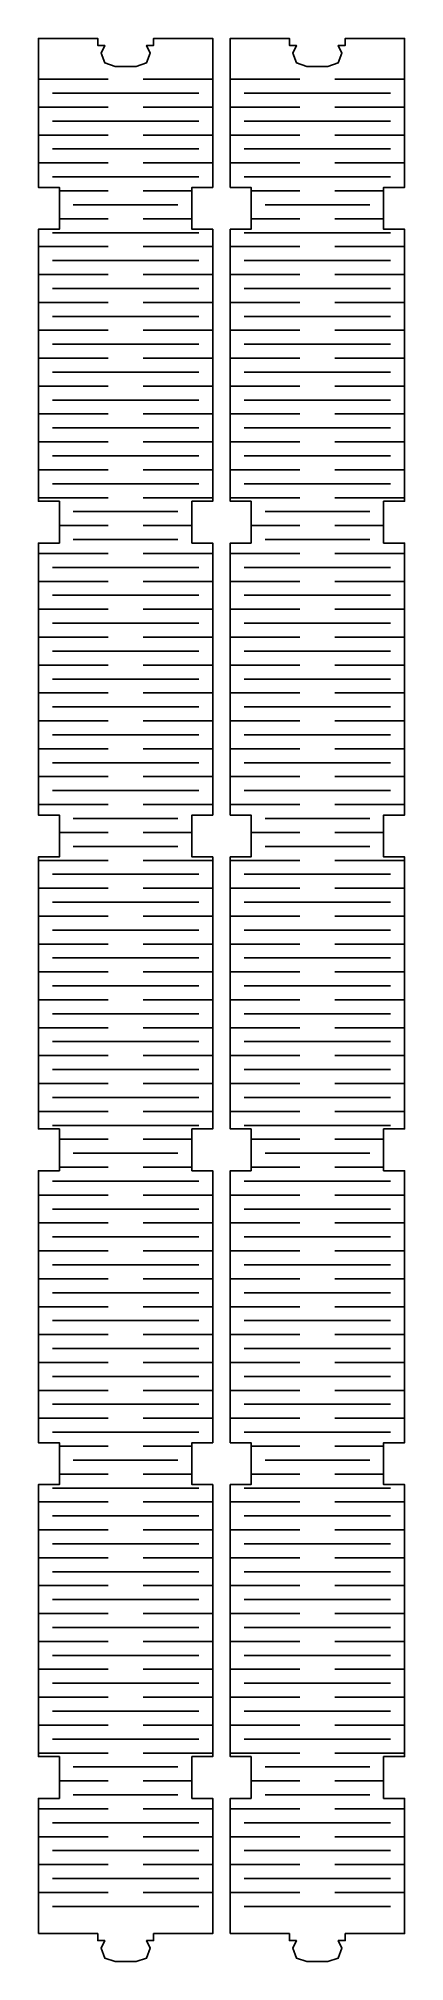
# Model space of a CAD drawing. Header units: millimetres. Extents: x 10 to 115, y 12 to 564.
import ezdxf

# ---------------------------------------------------------------- set-up
doc = ezdxf.new("R2010")
doc.units = ezdxf.units.MM
doc.layers.add('CUT_KERF_LINE', color=7, linetype='CONTINUOUS')
doc.layers.add('CUT_OUTER', color=7, linetype='CONTINUOUS')

msp = doc.modelspace()

# ---------------------------------------------------------------- linework, layer by layer
at = {"layer": 'CUT_KERF_LINE'}
for p, q in [((10, 552), (30, 552)), ((40, 552), (60, 552)), ((65, 552), (85, 552)), ((95, 552), (115, 552)), ((14, 548), (56, 548)), ((69, 548), (111, 548)), ((10, 544), (30, 544)), ((40, 544), (60, 544)), ((65, 544), (85, 544)), ((95, 544), (115, 544)), ((10, 536), (30, 536)), ((14, 540), (56, 540)), ((40, 536), (60, 536)), ((65, 536), (85, 536)), ((69, 540), (111, 540)), ((95, 536), (115, 536)), ((14, 532), (56, 532)), ((69, 532), (111, 532)), ((10, 528), (30, 528)), ((14, 524), (56, 524)), ((40, 528), (60, 528)), ((65, 528), (85, 528)), ((69, 524), (111, 524)), ((95, 528), (115, 528)), ((16, 520), (30, 520)), ((40, 520), (54, 520)), ((71, 520), (85, 520)), ((95, 520), (109, 520)), ((20, 516), (50, 516)), ((75, 516), (105, 516)), ((14, 508), (56, 508)), ((16, 512), (30, 512)), ((40, 512), (54, 512)), ((69, 508), (111, 508)), ((71, 512), (85, 512)), ((95, 512), (109, 512)), ((10, 504), (30, 504)), ((40, 504), (60, 504)), ((65, 504), (85, 504)), ((95, 504), (115, 504)), ((14, 500), (56, 500)), ((69, 500), (111, 500)), ((10, 496), (30, 496)), ((14, 492), (56, 492)), ((40, 496), (60, 496)), ((65, 496), (85, 496)), ((69, 492), (111, 492)), ((95, 496), (115, 496)), ((10, 488), (30, 488)), ((40, 488), (60, 488)), ((65, 488), (85, 488)), ((95, 488), (115, 488)), ((10, 480), (30, 480)), ((14, 484), (56, 484)), ((40, 480), (60, 480)), ((65, 480), (85, 480)), ((69, 484), (111, 484)), ((95, 480), (115, 480)), ((14, 476), (56, 476)), ((69, 476), (111, 476)), ((10, 472), (30, 472)), ((40, 472), (60, 472)), ((65, 472), (85, 472)), ((95, 472), (115, 472)), ((10, 464), (30, 464)), ((14, 468), (56, 468)), ((40, 464), (60, 464)), ((65, 464), (85, 464)), ((69, 468), (111, 468)), ((95, 464), (115, 464)), ((14, 460), (56, 460)), ((69, 460), (111, 460)), ((10, 456), (30, 456)), ((40, 456), (60, 456)), ((65, 456), (85, 456)), ((95, 456), (115, 456)), ((10, 448), (30, 448)), ((14, 452), (56, 452)), ((40, 448), (60, 448)), ((65, 448), (85, 448)), ((69, 452), (111, 452)), ((95, 448), (115, 448)), ((14, 444), (56, 444)), ((69, 444), (111, 444)), ((10, 440), (30, 440)), ((14, 436), (56, 436)), ((40, 440), (60, 440)), ((65, 440), (85, 440)), ((69, 436), (111, 436)), ((95, 440), (115, 440)), ((10, 432), (30, 432)), ((40, 432), (60, 432)), ((65, 432), (85, 432)), ((95, 432), (115, 432)), ((20, 428), (50, 428)), ((75, 428), (105, 428)), ((16, 424), (30, 424)), ((20, 420), (50, 420)), ((40, 424), (54, 424)), ((71, 424), (85, 424)), ((75, 420), (105, 420)), ((95, 424), (109, 424)), ((10, 416), (30, 416)), ((40, 416), (60, 416)), ((65, 416), (85, 416)), ((95, 416), (115, 416)), ((14, 412), (56, 412)), ((69, 412), (111, 412)), ((10, 408), (30, 408)), ((14, 404), (56, 404)), ((40, 408), (60, 408)), ((65, 408), (85, 408)), ((69, 404), (111, 404)), ((95, 408), (115, 408)), ((10, 400), (30, 400)), ((40, 400), (60, 400)), ((65, 400), (85, 400)), ((95, 400), (115, 400)), ((10, 392), (30, 392)), ((14, 396), (56, 396)), ((40, 392), (60, 392)), ((65, 392), (85, 392)), ((69, 396), (111, 396)), ((95, 392), (115, 392)), ((14, 388), (56, 388)), ((69, 388), (111, 388)), ((10, 384), (30, 384)), ((40, 384), (60, 384)), ((65, 384), (85, 384)), ((95, 384), (115, 384)), ((10, 376), (30, 376)), ((14, 380), (56, 380)), ((40, 376), (60, 376)), ((65, 376), (85, 376)), ((69, 380), (111, 380)), ((95, 376), (115, 376)), ((14, 372), (56, 372)), ((69, 372), (111, 372)), ((10, 368), (30, 368)), ((14, 364), (56, 364)), ((40, 368), (60, 368)), ((65, 368), (85, 368)), ((69, 364), (111, 364)), ((95, 368), (115, 368)), ((10, 360), (30, 360)), ((40, 360), (60, 360)), ((65, 360), (85, 360)), ((95, 360), (115, 360)), ((14, 356), (56, 356)), ((69, 356), (111, 356)), ((10, 352), (30, 352)), ((14, 348), (56, 348)), ((40, 352), (60, 352)), ((65, 352), (85, 352)), ((69, 348), (111, 348)), ((95, 352), (115, 352)), ((10, 344), (30, 344)), ((40, 344), (60, 344)), ((65, 344), (85, 344)), ((95, 344), (115, 344)), ((20, 340), (50, 340)), ((75, 340), (105, 340)), ((16, 336), (30, 336)), ((20, 332), (50, 332)), ((40, 336), (54, 336)), ((71, 336), (85, 336)), ((75, 332), (105, 332)), ((95, 336), (109, 336)), ((10, 328), (30, 328)), ((40, 328), (60, 328)), ((65, 328), (85, 328)), ((95, 328), (115, 328)), ((10, 320), (30, 320)), ((14, 324), (56, 324)), ((40, 320), (60, 320)), ((65, 320), (85, 320)), ((69, 324), (111, 324)), ((95, 320), (115, 320)), ((14, 316), (56, 316)), ((69, 316), (111, 316)), ((10, 312), (30, 312)), ((40, 312), (60, 312)), ((65, 312), (85, 312)), ((95, 312), (115, 312)), ((10, 304), (30, 304)), ((14, 308), (56, 308)), ((40, 304), (60, 304)), ((65, 304), (85, 304)), ((69, 308), (111, 308)), ((95, 304), (115, 304)), ((14, 300), (56, 300)), ((69, 300), (111, 300)), ((10, 296), (30, 296)), ((40, 296), (60, 296)), ((65, 296), (85, 296)), ((95, 296), (115, 296)), ((10, 288), (30, 288)), ((14, 292), (56, 292)), ((40, 288), (60, 288)), ((65, 288), (85, 288)), ((69, 292), (111, 292)), ((95, 288), (115, 288)), ((14, 284), (56, 284)), ((69, 284), (111, 284)), ((10, 280), (30, 280)), ((14, 276), (56, 276)), ((40, 280), (60, 280)), ((65, 280), (85, 280)), ((69, 276), (111, 276)), ((95, 280), (115, 280)), ((10, 272), (30, 272)), ((40, 272), (60, 272)), ((65, 272), (85, 272)), ((95, 272), (115, 272)), ((14, 268), (56, 268)), ((69, 268), (111, 268)), ((10, 264), (30, 264)), ((14, 260), (56, 260)), ((40, 264), (60, 264)), ((65, 264), (85, 264)), ((69, 260), (111, 260)), ((95, 264), (115, 264)), ((10, 256), (30, 256)), ((40, 256), (60, 256)), ((65, 256), (85, 256)), ((95, 256), (115, 256)), ((14, 252), (56, 252)), ((69, 252), (111, 252)), ((16, 248), (30, 248)), ((20, 244), (50, 244)), ((40, 248), (54, 248)), ((71, 248), (85, 248)), ((75, 244), (105, 244)), ((95, 248), (109, 248)), ((16, 240), (30, 240)), ((40, 240), (54, 240)), ((71, 240), (85, 240)), ((95, 240), (109, 240)), ((10, 232), (30, 232)), ((14, 236), (56, 236)), ((40, 232), (60, 232)), ((65, 232), (85, 232)), ((69, 236), (111, 236)), ((95, 232), (115, 232)), ((14, 228), (56, 228)), ((69, 228), (111, 228)), ((10, 224), (30, 224)), ((40, 224), (60, 224)), ((65, 224), (85, 224)), ((95, 224), (115, 224)), ((10, 216), (30, 216)), ((14, 220), (56, 220)), ((40, 216), (60, 216)), ((65, 216), (85, 216)), ((69, 220), (111, 220)), ((95, 216), (115, 216)), ((14, 212), (56, 212)), ((69, 212), (111, 212)), ((10, 208), (30, 208)), ((40, 208), (60, 208)), ((65, 208), (85, 208)), ((95, 208), (115, 208)), ((10, 200), (30, 200)), ((14, 204), (56, 204)), ((40, 200), (60, 200)), ((65, 200), (85, 200)), ((69, 204), (111, 204)), ((95, 200), (115, 200)), ((14, 196), (56, 196)), ((69, 196), (111, 196)), ((10, 192), (30, 192)), ((14, 188), (56, 188)), ((40, 192), (60, 192)), ((65, 192), (85, 192)), ((69, 188), (111, 188)), ((95, 192), (115, 192)), ((10, 184), (30, 184)), ((40, 184), (60, 184)), ((65, 184), (85, 184)), ((95, 184), (115, 184)), ((14, 180), (56, 180)), ((69, 180), (111, 180)), ((10, 176), (30, 176)), ((14, 172), (56, 172)), ((40, 176), (60, 176)), ((65, 176), (85, 176)), ((69, 172), (111, 172)), ((95, 176), (115, 176)), ((10, 168), (30, 168)), ((40, 168), (60, 168)), ((65, 168), (85, 168)), ((95, 168), (115, 168)), ((14, 164), (56, 164)), ((16, 160), (30, 160)), ((40, 160), (54, 160)), ((69, 164), (111, 164)), ((71, 160), (85, 160)), ((95, 160), (109, 160)), ((20, 156), (50, 156)), ((75, 156), (105, 156)), ((16, 152), (30, 152)), ((40, 152), (54, 152)), ((71, 152), (85, 152)), ((95, 152), (109, 152)), ((10, 144), (30, 144)), ((14, 148), (56, 148)), ((40, 144), (60, 144)), ((65, 144), (85, 144)), ((69, 148), (111, 148)), ((95, 144), (115, 144)), ((14, 140), (56, 140)), ((69, 140), (111, 140)), ((10, 136), (30, 136)), ((40, 136), (60, 136)), ((65, 136), (85, 136)), ((95, 136), (115, 136)), ((10, 128), (30, 128)), ((14, 132), (56, 132)), ((40, 128), (60, 128)), ((65, 128), (85, 128)), ((69, 132), (111, 132)), ((95, 128), (115, 128)), ((14, 124), (56, 124)), ((69, 124), (111, 124)), ((10, 120), (30, 120)), ((14, 116), (56, 116)), ((40, 120), (60, 120)), ((65, 120), (85, 120)), ((69, 116), (111, 116)), ((95, 120), (115, 120)), ((10, 112), (30, 112)), ((40, 112), (60, 112)), ((65, 112), (85, 112)), ((95, 112), (115, 112)), ((14, 108), (56, 108)), ((69, 108), (111, 108)), ((10, 104), (30, 104)), ((14, 100), (56, 100)), ((40, 104), (60, 104)), ((65, 104), (85, 104)), ((69, 100), (111, 100)), ((95, 104), (115, 104)), ((10, 96), (30, 96)), ((40, 96), (60, 96)), ((65, 96), (85, 96)), ((95, 96), (115, 96)), ((14, 92), (56, 92)), ((69, 92), (111, 92)), ((10, 88), (30, 88)), ((14, 84), (56, 84)), ((40, 88), (60, 88)), ((65, 88), (85, 88)), ((69, 84), (111, 84)), ((95, 88), (115, 88)), ((10, 80), (30, 80)), ((40, 80), (60, 80)), ((65, 80), (85, 80)), ((95, 80), (115, 80)), ((10, 72), (30, 72)), ((14, 76), (56, 76)), ((40, 72), (60, 72)), ((65, 72), (85, 72)), ((69, 76), (111, 76)), ((95, 72), (115, 72)), ((20, 68), (50, 68)), ((75, 68), (105, 68)), ((16, 64), (30, 64)), ((40, 64), (54, 64)), ((71, 64), (85, 64)), ((95, 64), (109, 64)), ((10, 56), (30, 56)), ((20, 60), (50, 60)), ((40, 56), (60, 56)), ((65, 56), (85, 56)), ((75, 60), (105, 60)), ((95, 56), (115, 56)), ((14, 52), (56, 52)), ((69, 52), (111, 52)), ((10, 48), (30, 48)), ((40, 48), (60, 48)), ((65, 48), (85, 48)), ((95, 48), (115, 48)), ((10, 40), (30, 40)), ((14, 44), (56, 44)), ((40, 40), (60, 40)), ((65, 40), (85, 40)), ((69, 44), (111, 44)), ((95, 40), (115, 40)), ((14, 36), (56, 36)), ((69, 36), (111, 36)), ((10, 32), (30, 32)), ((14, 28), (56, 28)), ((40, 32), (60, 32)), ((65, 32), (85, 32)), ((69, 28), (111, 28)), ((95, 32), (115, 32))]:
    msp.add_line(p, q, dxfattribs=at)
at = {"layer": 'CUT_OUTER'}
for points in [[(10, 20.2), (27, 20.2), (27, 18.2), (29, 18.2), (28, 16), (29, 13.2), (32, 12.2), (38, 12.2), (41, 13.2), (42, 16), (41, 18.2), (43, 18.2), (43, 20.2), (60, 20.2), (60, 59), (54, 59), (54, 71), (60, 71), (60, 149), (54, 149), (54, 161), (60, 161), (60, 239), (54, 239), (54, 251), (60, 251), (60, 329), (54, 329), (54, 341), (60, 341), (60, 419), (54, 419), (54, 431), (60, 431), (60, 509), (54, 509), (54, 521), (60, 521), (60, 563.7), (43, 563.7), (43, 561.7), (41, 561.7), (42, 559.5), (41, 556.7), (38, 555.7), (32, 555.7), (29, 556.7), (28, 559.5), (29, 561.7), (27, 561.7), (27, 563.7), (10, 563.7), (10, 521), (16, 521), (16, 509), (10, 509), (10, 431), (16, 431), (16, 419), (10, 419), (10, 341), (16, 341), (16, 329), (10, 329), (10, 251), (16, 251), (16, 239), (10, 239), (10, 161), (16, 161), (16, 149), (10, 149), (10, 71), (16, 71), (16, 59), (10, 59)], [(65, 20.2), (82, 20.2), (82, 18.2), (84, 18.2), (83, 16), (84, 13.2), (87, 12.2), (93, 12.2), (96, 13.2), (97, 16), (96, 18.2), (98, 18.2), (98, 20.2), (115, 20.2), (115, 59), (109, 59), (109, 71), (115, 71), (115, 149), (109, 149), (109, 161), (115, 161), (115, 239), (109, 239), (109, 251), (115, 251), (115, 329), (109, 329), (109, 341), (115, 341), (115, 419), (109, 419), (109, 431), (115, 431), (115, 509), (109, 509), (109, 521), (115, 521), (115, 563.7), (98, 563.7), (98, 561.7), (96, 561.7), (97, 559.5), (96, 556.7), (93, 555.7), (87, 555.7), (84, 556.7), (83, 559.5), (84, 561.7), (82, 561.7), (82, 563.7), (65, 563.7), (65, 521), (71, 521), (71, 509), (65, 509), (65, 431), (71, 431), (71, 419), (65, 419), (65, 341), (71, 341), (71, 329), (65, 329), (65, 251), (71, 251), (71, 239), (65, 239), (65, 161), (71, 161), (71, 149), (65, 149), (65, 71), (71, 71), (71, 59), (65, 59)]]:
    msp.add_lwpolyline(points, close=True, dxfattribs=at)

doc.saveas('drawing.dxf')
